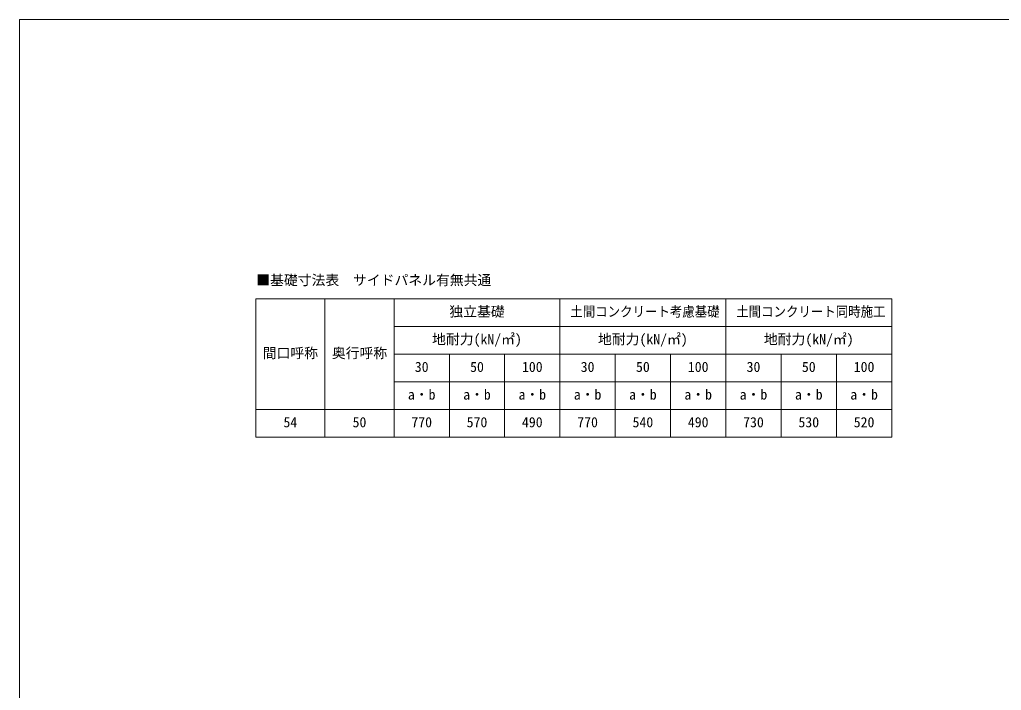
# Model space of a CAD drawing. Units: millimetres at full size, sheet at 1:40; details may follow other scales. Extents: x -11243 to 11243, y -7760 to 7760.
# Drawn here: x -11243 to 119, y 0 to 7760 of the extents above; entities that cross this region are included whole.
import ezdxf
from ezdxf.enums import TextEntityAlignment as Align

# ---------------------------------------------------------------- set-up
doc = ezdxf.new("R2010")
doc.units = ezdxf.units.MM
doc.header["$LTSCALE"] = 40
doc.layers.add('0-E_DET2', color=7, linetype='Continuous', lineweight=18)
doc.layers.add('F-0_240', color=7, linetype='Continuous', lineweight=9)
doc.styles.add('ＭＳ ゴシック', font='')
doc.styles.get('ＭＳ ゴシック').set_extended_font_data('MS Gothic')

msp = doc.modelspace()

# ---------------------------------------------------------------- linework, layer by layer
at = {"layer": '0-E_DET2'}
for p, q in [((-8509.25, 4528.81), (-8509.25, 2928.81)), ((-8509.25, 4528.81), (-1149.25, 4528.81)), ((-7709.25, 4528.81), (-7709.25, 2928.81)), ((-6909.25, 4528.81), (-6909.25, 2928.81)), ((-4989.25, 4528.81), (-4989.25, 2928.81)), ((-3069.25, 4528.81), (-3069.25, 2928.81)), ((-1149.25, 4528.81), (-1149.25, 2928.81)), ((-6909.25, 4208.81), (-1149.25, 4208.81)), ((-6909.25, 3888.81), (-1149.25, 3888.81)), ((-6269.25, 3888.81), (-6269.25, 2928.81)), ((-5629.25, 3888.81), (-5629.25, 2928.81)), ((-4349.25, 3888.81), (-4349.25, 2928.81)), ((-3709.25, 3888.81), (-3709.25, 2928.81)), ((-2429.25, 3888.81), (-2429.25, 2928.81)), ((-1789.25, 3888.81), (-1789.25, 2928.81)), ((-6909.25, 3568.81), (-1149.25, 3568.81)), ((-8509.25, 3248.81), (-1149.25, 3248.81)), ((-8509.25, 2928.81), (-1149.25, 2928.81))]:
    msp.add_line(p, q, dxfattribs=at)
at = {"layer": 'F-0_240', "color": 5}
for q in [(-11242.74, -7760), (10677.26, 7760)]:
    msp.add_line((-11242.74, 7760), q, dxfattribs=at)

# ---------------------------------------------------------------- texts
at = {"layer": '0-E_DET2', "style": 'ＭＳ ゴシック'}
for s, p in [('■基礎寸法表\u3000サイドパネル有無共通', (-8503.98, 4653.21)), ('独立基礎', (-6269.25, 4288.81)), ('地耐力(kN/㎡)', (-6469.25, 3968.81)), ('地耐力(kN/㎡)', (-4549.25, 3968.81)), ('地耐力(kN/㎡)', (-2629.25, 3968.81)), ('間口呼称', (-8429.25, 3808.81)), ('奥行呼称', (-7629.25, 3808.81)), ('30', (-6669.25, 3648.81)), ('50', (-6029.25, 3648.81)), ('100', (-5429.25, 3648.81)), ('30', (-4749.25, 3648.81)), ('50', (-4109.25, 3648.81)), ('100', (-3509.25, 3648.81)), ('30', (-2829.25, 3648.81)), ('50', (-2189.25, 3648.81)), ('100', (-1589.25, 3648.81)), ('a・b', (-6749.25, 3328.81)), ('a・b', (-6109.25, 3328.81)), ('a・b', (-5469.25, 3328.81)), ('a・b', (-4829.25, 3328.81)), ('a・b', (-4189.25, 3328.81)), ('a・b', (-3549.25, 3328.81)), ('a・b', (-2909.25, 3328.81)), ('a・b', (-2269.25, 3328.81)), ('a・b', (-1629.25, 3328.81)), ('54', (-8189.25, 3008.81)), ('50', (-7389.25, 3008.81)), ('770', (-6709.25, 3008.81)), ('570', (-6069.25, 3008.81)), ('490', (-5429.25, 3008.81)), ('770', (-4789.25, 3008.81)), ('540', (-4149.25, 3008.81)), ('490', (-3509.25, 3008.81)), ('730', (-2869.25, 3008.81)), ('530', (-2229.25, 3008.81)), ('520', (-1589.25, 3008.81))]:
    msp.add_text(s, height=117.3, dxfattribs=at).set_placement(p, align=Align.BOTTOM_LEFT)
at = {"layer": '0-E_DET2', "style": 'ＭＳ ゴシック', "width": 0.9}
for s, p in [('土間コンクリート考慮基礎', (-4869.25, 4288.81)), ('土間コンクリート同時施工', (-2949.25, 4288.81))]:
    msp.add_text(s, height=117.3, dxfattribs=at).set_placement(p, align=Align.BOTTOM_LEFT)

doc.saveas('drawing.dxf')
